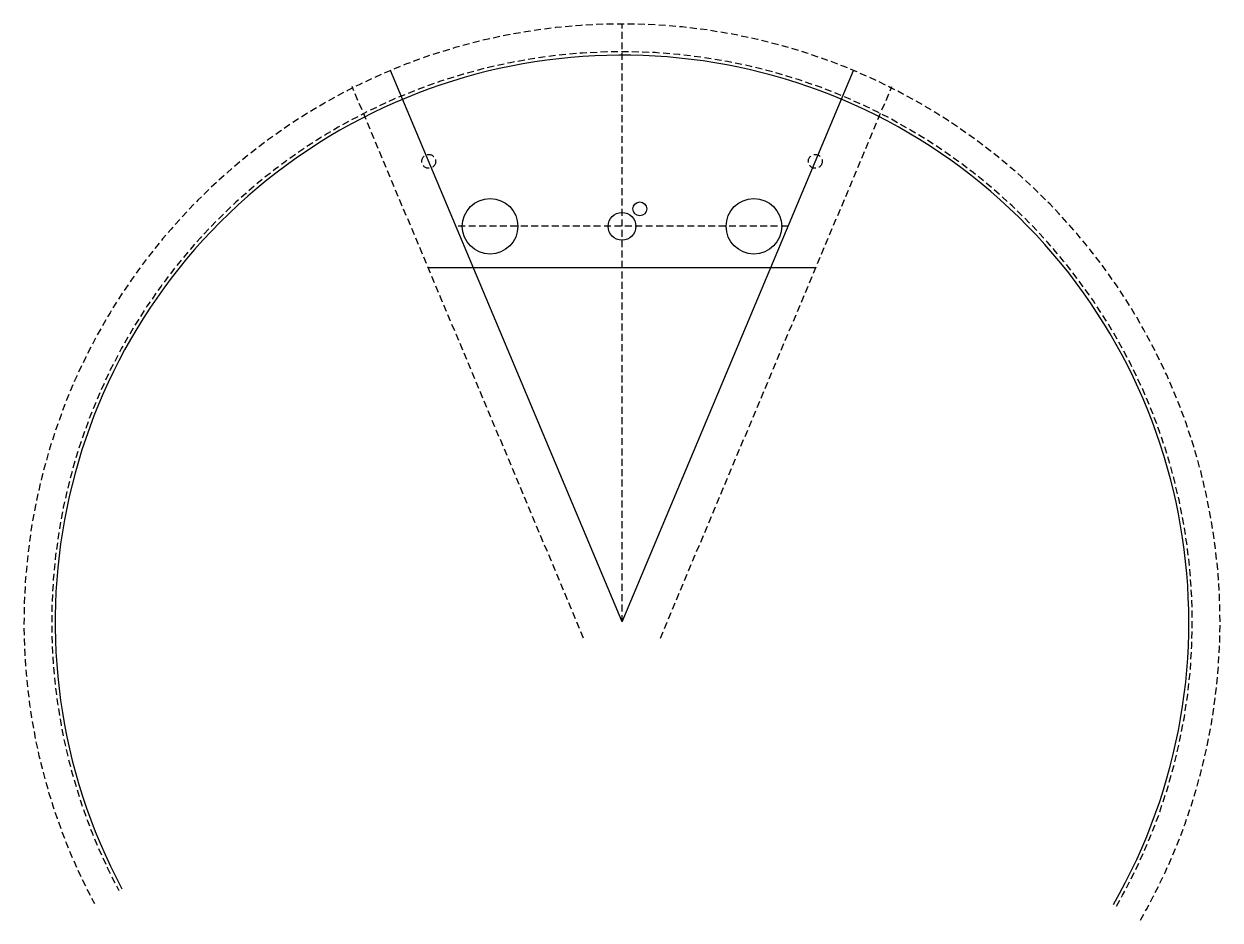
# Model space of a CAD drawing. Header units: millimetres. Extents: x -43.1 to 43.1, y -21.5 to 43.1.
import ezdxf

# ---------------------------------------------------------------- set-up
doc = ezdxf.new("R2010")
doc.units = ezdxf.units.MM
doc.linetypes.add('DASHED', pattern=[0.75, 0.5, -0.25])
doc.layers.get('0').update_dxf_attribs({"linetype": 'CONTINUOUS'})

msp = doc.modelspace()

# ---------------------------------------------------------------- linework, layer by layer
at = {"linetype": 'DASHED'}
for p, q in [((0, 0), (0, 43.076)), ((-2.766, -1.161), (-19.432, 38.561)), ((2.766, -1.161), (19.432, 38.561)), ((11.957, 28.5), (-11.957, 28.5))]:
    msp.add_line(p, q, dxfattribs=at)
for p, q in [((0, 0), (-16.666, 39.722)), ((0, 0), (16.666, 39.722)), ((13.952, 25.5), (-13.952, 25.5))]:
    msp.add_line(p, q)
for centre in [(-13.919, 33.175), (13.919, 33.175)]:
    msp.add_circle(centre, 0.5, dxfattribs=at)
for centre, radius in [((-9.5, 28.5), 2), ((1.28, 29.75), 0.5), ((9.5, 28.5), 2), ((0, 28.5), 1)]:
    msp.add_circle(centre, radius)
for radius in [43.076, 41.076]:
    msp.add_arc((0, 0), radius, -29.90003, 208.08214, dxfattribs=at)
msp.add_arc((0, 0), 40.826, -29.90003, 208.08214)
msp.add_point((15.795, 37.647))

doc.saveas('drawing.dxf')
